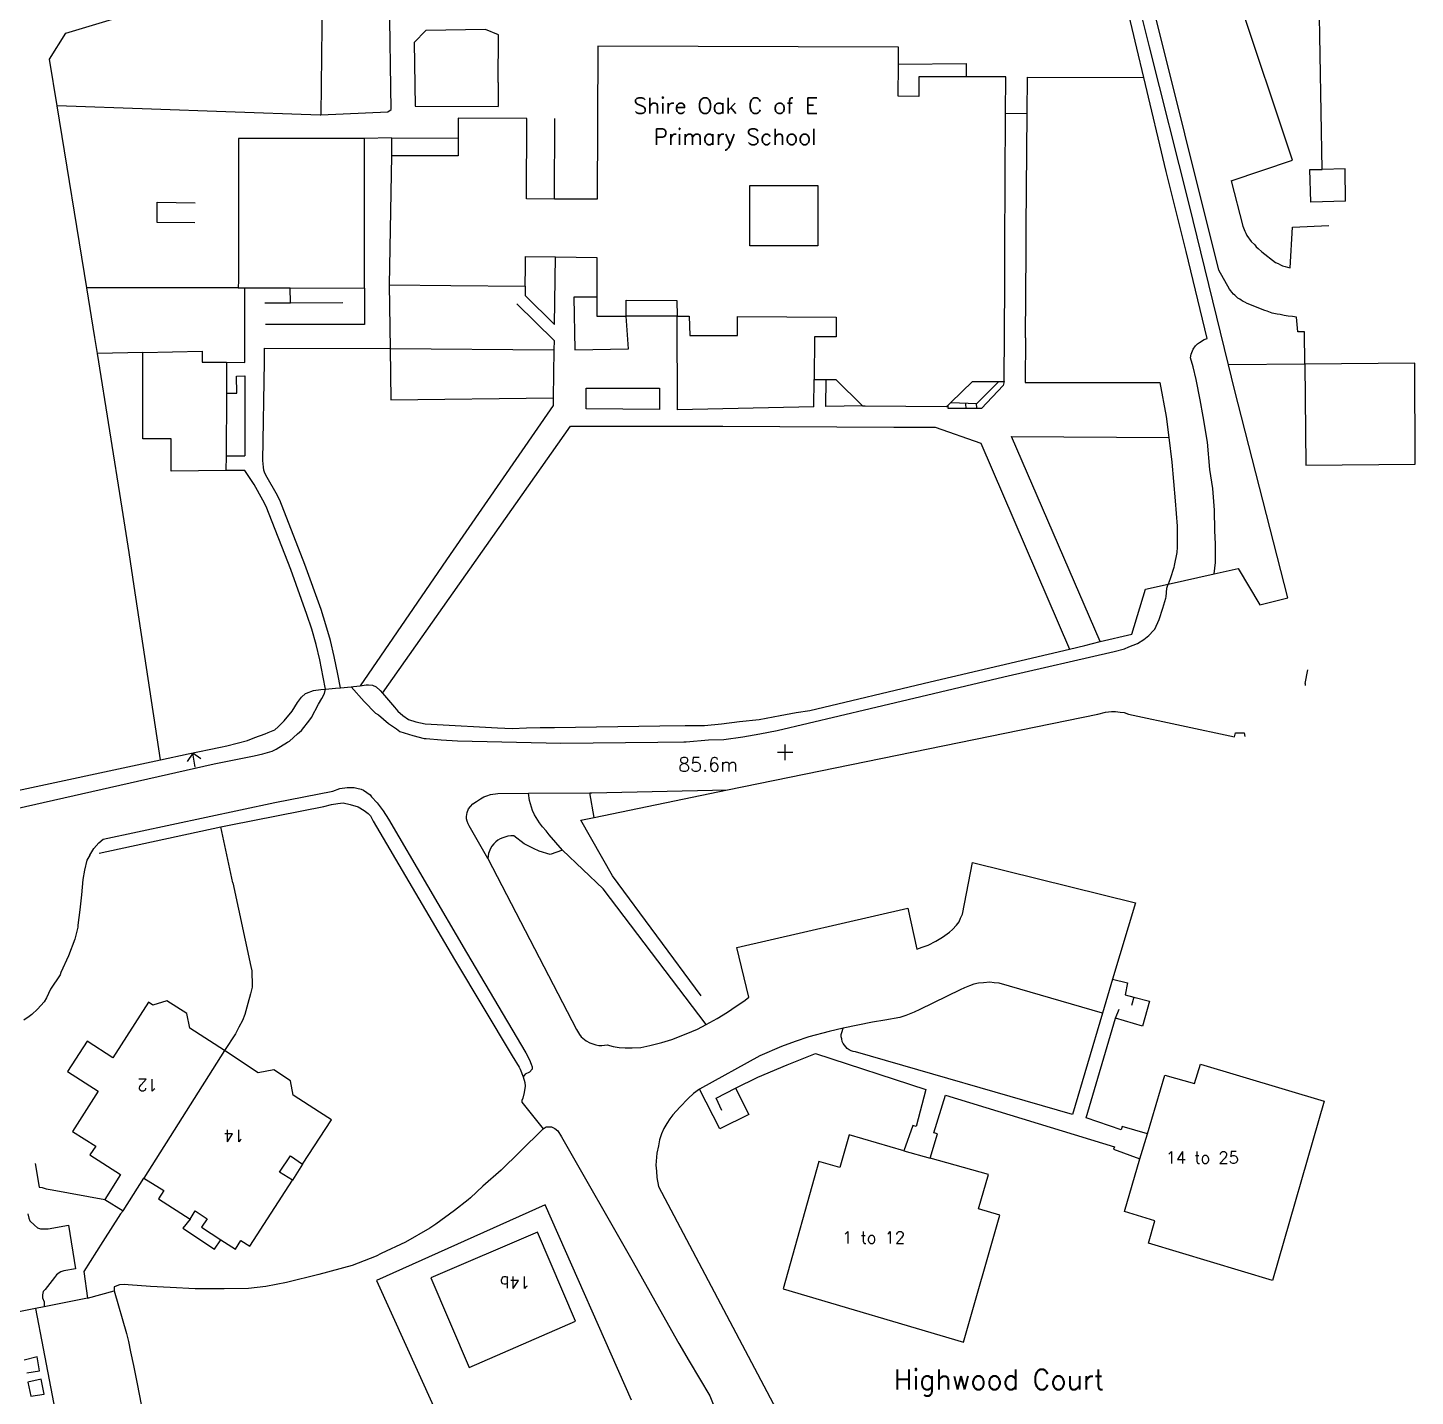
# Model space of a CAD drawing. Extents: x 427500 to 429848, y 434500 to 436505.
# Drawn here: x 428069.9 to 428209.5, y 436177.9 to 436315.7 of the extents above; entities that cross this region are included whole.
import ezdxf

# ---------------------------------------------------------------- set-up
doc = ezdxf.new("R2010")
doc.units = 0
doc.layers.add('LPTIP_Ex_Base', color=8, linetype='Continuous')
doc.styles.add('MtXpl_Romans', font='romans__.ttf')

msp = doc.modelspace()

# ---------------------------------------------------------------- linework, layer by layer
at = {"layer": 'LPTIP_Ex_Base', "color": 251, "true_color": 0x636466}
for p, q in [((428189.7, 436291.25), (428178.4, 436336.65)), ((428182.7, 436313.75), (428178.05, 436332.5)), ((428099.51, 436322.93), (428099.34, 436306.89)), ((428197.11, 436302.34), (428190.42, 436322.35)), ((428106.42, 436307.43), (428106.22, 436321.93)), ((428200.1, 436301.4), (428199.75, 436321.4)), ((428073.7, 436315.1), (428088.55, 436319.6)), ((428181.44, 436313.62), (428180.5, 436317.55)), ((428109.91, 436315.38), (428108.73, 436314.16)), ((428115.91, 436315.47), (428109.91, 436315.38)), ((428117.21, 436314.94), (428115.91, 436315.47)), ((428072.05, 436312.5), (428073.7, 436315.1)), ((428108.73, 436314.16), (428108.82, 436307.77)), ((428117.19, 436310.14), (428117.21, 436314.94)), ((428127.2, 436313.8), (428127.14, 436298.4)), ((428157.45, 436313.7), (428127.2, 436313.8)), ((428157.45, 436312.01), (428157.45, 436313.7)), ((428182.14, 436310.66), (428181.44, 436313.62)), ((428186.7, 436297.9), (428182.7, 436313.75)), ((428072.81, 436307.81), (428072.05, 436312.5)), ((428157.43, 436308.76), (428157.45, 436312.01)), ((428157.45, 436312.01), (428164.28, 436312.07)), ((428164.28, 436312.07), (428164.28, 436310.72)), ((428117.19, 436310.14), (428117.18, 436307.74)), ((428159.51, 436310.73), (428159.5, 436308.75)), ((428164.28, 436310.72), (428159.51, 436310.73)), ((428168.26, 436310.71), (428164.28, 436310.72)), ((428168.24, 436307.04), (428168.26, 436310.71)), ((428170.41, 436307.05), (428170.43, 436310.7)), ((428170.43, 436310.7), (428182.14, 436310.66)), ((428184.4, 436301.2), (428182.14, 436310.66)), ((428159.5, 436308.75), (428157.43, 436308.76)), ((428082.29, 436307.47), (428072.81, 436307.81)), ((428075.79, 436289.49), (428072.81, 436307.81)), ((428089.8, 436307.21), (428082.29, 436307.47)), ((428099.26, 436306.87), (428089.8, 436307.21)), ((428099.34, 436306.88), (428106.07, 436307.19)), ((428106.07, 436307.19), (428106.42, 436307.43)), ((428108.82, 436307.77), (428117.18, 436307.74)), ((428168.17, 436293.6), (428168.24, 436307.04)), ((428168.24, 436307.04), (428170.41, 436307.05)), ((428170.32, 436295.55), (428170.41, 436307.05)), ((428099.34, 436306.88), (428099.26, 436306.87)), ((428099.34, 436306.89), (428099.34, 436306.88)), ((428113.17, 436306.56), (428113.16, 436304.56)), ((428120.07, 436306.53), (428113.17, 436306.56)), ((428120.04, 436298.43), (428120.07, 436306.53)), ((428122.84, 436298.42), (428122.87, 436306.52)), ((428098.26, 436304.51), (428091.05, 436304.51)), ((428091.05, 436304.51), (428091.05, 436298.79)), ((428103.73, 436304.5), (428098.26, 436304.51)), ((428106.46, 436304.58), (428103.73, 436304.5)), ((428103.73, 436298.06), (428103.73, 436304.5)), ((428106.46, 436304.58), (428106.46, 436302.78)), ((428106.46, 436304.58), (428113.16, 436304.56)), ((428113.16, 436304.56), (428113.16, 436302.76)), ((428106.46, 436302.78), (428106.22, 436289.78)), ((428113.16, 436302.76), (428106.46, 436302.78)), ((428190.93, 436300.27), (428197.11, 436302.34)), ((428198.95, 436298.1), (428198.85, 436301.4)), ((428198.85, 436301.4), (428200.1, 436301.4)), ((428202.4, 436301.45), (428200.1, 436301.4)), ((428202.44, 436298.2), (428202.4, 436301.45)), ((428186.4, 436293.15), (428184.4, 436301.2)), ((428190.93, 436300.27), (428192.1, 436295.7)), ((428091.05, 436298.79), (428091.05, 436290.24)), ((428142.5, 436293.7), (428142.5, 436299.8)), ((428142.5, 436299.8), (428149.35, 436299.8)), ((428149.35, 436299.8), (428149.35, 436293.7)), ((428082.86, 436296.06), (428082.88, 436298.1)), ((428082.88, 436298.1), (428086.69, 436298.05)), ((428103.72, 436294.01), (428103.73, 436298.06)), ((428122.84, 436298.42), (428120.04, 436298.43)), ((428127.14, 436298.4), (428122.84, 436298.42)), ((428190.65, 436281.73), (428186.7, 436297.9)), ((428202.44, 436298.2), (428198.95, 436298.1)), ((428086.66, 436296.02), (428082.86, 436296.06)), ((428170.3, 436293.15), (428170.32, 436295.55)), ((428192.1, 436295.7), (428192.3, 436295.2)), ((428192.3, 436295.2), (428192.4, 436295)), ((428192.4, 436295), (428192.5, 436294.75)), ((428192.5, 436294.75), (428192.95, 436294.15)), ((428196.85, 436291.5), (428197.1, 436295.6)), ((428197.1, 436295.6), (428200.75, 436295.75)), ((428103.72, 436289.47), (428103.72, 436294.01)), ((428149.35, 436293.7), (428142.5, 436293.7)), ((428168.15, 436289.9), (428168.17, 436293.6)), ((428170.23, 436284.45), (428170.3, 436293.15)), ((428188.5, 436284.4), (428186.4, 436293.15)), ((428192.95, 436294.15), (428193.3, 436293.8)), ((428193.3, 436293.8), (428193.45, 436293.6)), ((428193.45, 436293.6), (428193.65, 436293.45)), ((428193.65, 436293.45), (428194, 436293.1)), ((428194, 436293.1), (428195.4, 436292.05)), ((428119.91, 436289.65), (428119.93, 436291.63)), ((428119.93, 436291.63), (428119.94, 436292.63)), ((428119.94, 436292.63), (428122.96, 436292.6)), ((428122.84, 436285.8), (428122.96, 436292.6)), ((428122.96, 436292.6), (428127.12, 436292.55)), ((428127.12, 436292.55), (428127.11, 436288.55)), ((428195.4, 436292.05), (428195.65, 436291.95)), ((428195.65, 436291.95), (428195.9, 436291.8)), ((428195.9, 436291.8), (428196.1, 436291.7)), ((428196.1, 436291.7), (428196.35, 436291.65)), ((428196.35, 436291.65), (428196.6, 436291.55)), ((428091.05, 436290.24), (428091.04, 436289.48)), ((428190.75, 436289.35), (428189.7, 436291.25)), ((428196.6, 436291.55), (428196.85, 436291.5)), ((428076.6, 436284.5), (428075.79, 436289.49)), ((428081.42, 436289.49), (428075.79, 436289.49)), ((428089.81, 436289.48), (428081.42, 436289.49)), ((428091.04, 436289.48), (428089.81, 436289.48)), ((428091.04, 436289.48), (428091.64, 436289.48)), ((428091.64, 436289.48), (428091.7, 436289.48)), ((428091.7, 436289.48), (428096.27, 436289.48)), ((428091.7, 436289.4), (428091.7, 436289.48)), ((428091.7, 436281.97), (428091.7, 436289.4)), ((428096.27, 436289.48), (428103.72, 436289.47)), ((428096.28, 436287.98), (428096.27, 436289.48)), ((428103.72, 436289.47), (428103.72, 436285.8)), ((428106.22, 436289.78), (428112.41, 436289.72)), ((428106.22, 436289.78), (428106.31, 436283.37)), ((428112.41, 436289.72), (428119.91, 436289.65)), ((428119.91, 436289.65), (428119.9, 436288.73)), ((428168.1, 436280.05), (428168.15, 436289.9)), ((428190.9, 436289.2), (428190.75, 436289.35)), ((428191, 436289.05), (428190.9, 436289.2)), ((428191.15, 436288.85), (428191, 436289.05)), ((428191.3, 436288.75), (428191.15, 436288.85)), ((428093.72, 436287.97), (428096.28, 436287.98)), ((428096.28, 436287.98), (428101.57, 436288.01)), ((428119.06, 436287.88), (428122.82, 436284.2)), ((428119.9, 436288.73), (428122.84, 436285.8)), ((428127.11, 436288.55), (428124.81, 436288.56)), ((428124.81, 436288.56), (428124.91, 436283.25)), ((428127.11, 436288.55), (428127.1, 436286.65)), ((428130.05, 436286.65), (428130.05, 436288.25)), ((428130.05, 436288.25), (428135.15, 436288.2)), ((428135.15, 436288.2), (428135.18, 436286.64)), ((428191.6, 436288.45), (428191.3, 436288.75)), ((428191.8, 436288.35), (428191.6, 436288.45)), ((428191.95, 436288.25), (428191.8, 436288.35)), ((428192.15, 436288.1), (428191.95, 436288.25)), ((428192.3, 436288.05), (428192.15, 436288.1)), ((428192.55, 436287.9), (428192.3, 436288.05)), ((428194.3, 436287.2), (428192.55, 436287.9)), ((428127.1, 436286.65), (428130.05, 436286.65)), ((428135.18, 436286.64), (428130.05, 436286.65)), ((428130.3, 436283.35), (428130.05, 436286.65)), ((428135.18, 436286.64), (428136.4, 436286.65)), ((428135.21, 436277.22), (428135.18, 436286.64)), ((428136.4, 436286.65), (428136.45, 436284.7)), ((428141.25, 436284.7), (428141.25, 436286.6)), ((428141.25, 436286.6), (428151.2, 436286.55)), ((428151.2, 436286.55), (428151.18, 436284.54)), ((428194.55, 436287.15), (428194.3, 436287.2)), ((428195.05, 436286.95), (428194.55, 436287.15)), ((428195.55, 436286.85), (428195.05, 436286.95)), ((428195.85, 436286.8), (428195.55, 436286.85)), ((428196.25, 436286.7), (428195.85, 436286.8)), ((428196.65, 436286.65), (428196.25, 436286.7)), ((428197.1, 436286.6), (428196.65, 436286.65)), ((428197.5, 436286.55), (428197.1, 436286.6)), ((428197.65, 436285.05), (428197.5, 436286.55)), ((428103.72, 436285.8), (428093.76, 436285.8)), ((428136.45, 436284.7), (428141.25, 436284.7)), ((428198.3, 436285.05), (428197.65, 436285.05)), ((428198.35, 436281.8), (428198.3, 436285.05)), ((428076.86, 436282.88), (428076.6, 436284.5)), ((428093.68, 436283.1), (428093.68, 436283.4)), ((428093.68, 436283.4), (428106.31, 436283.37)), ((428106.31, 436283.37), (428122.8, 436283.26)), ((428106.31, 436283.37), (428106.39, 436278.22)), ((428122.8, 436283.26), (428122.71, 436278.42)), ((428122.82, 436284.2), (428122.8, 436283.26)), ((428124.91, 436283.25), (428130.3, 436283.35)), ((428149.01, 436284.56), (428148.97, 436280.27)), ((428151.18, 436284.54), (428149.01, 436284.56)), ((428170.23, 436284.45), (428170.2, 436279.95)), ((428186.9, 436282.8), (428187.1, 436283.3)), ((428187.1, 436283.3), (428187.35, 436283.65)), ((428187.35, 436283.65), (428187.55, 436283.85)), ((428187.55, 436283.85), (428187.75, 436284)), ((428187.75, 436284), (428188.2, 436284.3)), ((428188.2, 436284.3), (428188.5, 436284.4)), ((428081.45, 436282.98), (428076.86, 436282.88)), ((428079.35, 436267.3), (428076.86, 436282.88)), ((428081.45, 436282.98), (428087.4, 436283.1)), ((428081.45, 436274.28), (428081.45, 436282.98)), ((428087.4, 436283.1), (428087.4, 436282)), ((428087.4, 436282), (428089.85, 436282)), ((428089.85, 436282), (428089.84, 436278.9)), ((428089.85, 436282), (428091.7, 436281.97)), ((428093.52, 436272.12), (428093.68, 436282.03)), ((428093.68, 436282.03), (428093.68, 436283.1)), ((428186.85, 436282.45), (428186.9, 436282.8)), ((428187.1, 436281.55), (428186.85, 436282.45)), ((428209.4, 436281.9), (428198.35, 436281.8)), ((428209.45, 436271.75), (428209.4, 436281.9)), ((428090.87, 436280.59), (428091.7, 436280.63)), ((428090.88, 436278.9), (428090.87, 436280.59)), ((428091.7, 436280.63), (428091.7, 436272.59)), ((428187.4, 436280.25), (428187.1, 436281.55)), ((428198.35, 436281.8), (428190.65, 436281.73)), ((428191.25, 436279.25), (428190.65, 436281.73)), ((428198.35, 436281.8), (428198.45, 436271.65)), ((428126.05, 436279.4), (428133.4, 436279.4)), ((428126.05, 436277.3), (428126.05, 436279.4)), ((428133.4, 436279.4), (428133.41, 436277.24)), ((428148.95, 436277.5), (428148.97, 436280.27)), ((428148.97, 436280.27), (428150.18, 436280.26)), ((428150.16, 436277.54), (428150.18, 436280.26)), ((428150.18, 436280.26), (428151.15, 436280.25)), ((428151.15, 436280.25), (428153.85, 436277.6)), ((428162.71, 436277.94), (428164.9, 436280.05)), ((428164.9, 436280.05), (428167.55, 436280.05)), ((428165.35, 436277.85), (428167.55, 436280.05)), ((428168, 436279.65), (428165.8, 436277.35)), ((428167.55, 436280.05), (428168.1, 436280.05)), ((428168.1, 436280.05), (428168, 436279.65)), ((428170.2, 436279.95), (428170.65, 436279.95)), ((428170.65, 436279.95), (428183.75, 436279.95)), ((428183.75, 436279.95), (428184.4, 436276.55)), ((428187.8, 436278.2), (428187.4, 436280.25)), ((428196.62, 436258.28), (428191.25, 436279.25)), ((428089.84, 436278.9), (428089.81, 436272.59)), ((428089.84, 436278.9), (428090.88, 436278.9)), ((428106.39, 436278.22), (428122.71, 436278.42)), ((428122.7, 436277.65), (428112.35, 436262.65)), ((428122.71, 436278.42), (428122.7, 436277.65)), ((428162.3, 436277.55), (428162.45, 436277.69)), ((428162.45, 436277.69), (428162.71, 436277.94)), ((428162.45, 436277.35), (428162.45, 436277.69)), ((428162.71, 436277.94), (428165.35, 436277.85)), ((428164.2, 436277.8), (428164.25, 436277.35)), ((428165.35, 436277.4), (428165.3, 436277.85)), ((428188.1, 436276.55), (428187.8, 436278.2)), ((428133.41, 436277.24), (428126.05, 436277.3)), ((428148.95, 436277.5), (428135.21, 436277.22)), ((428153.85, 436277.6), (428150.16, 436277.54)), ((428153.85, 436277.6), (428154.1, 436277.6)), ((428154.1, 436277.6), (428162.3, 436277.55)), ((428165.8, 436277.35), (428162.45, 436277.35)), ((428184.4, 436276.55), (428184.65, 436274.43)), ((428188.55, 436273.95), (428188.1, 436276.55)), ((428116.65, 436264.45), (428124.45, 436275.55)), ((428124.45, 436275.55), (428139.8, 436275.55)), ((428139.8, 436275.55), (428157, 436275.45)), ((428157, 436275.45), (428161.15, 436275.45)), ((428161.15, 436275.45), (428165.73, 436273.86)), ((428084.3, 436274.28), (428081.45, 436274.28)), ((428084.3, 436271.05), (428084.3, 436274.28)), ((428165.73, 436273.86), (428174.68, 436253.14)), ((428177.75, 436253.88), (428168.83, 436274.51)), ((428168.83, 436274.51), (428184.65, 436274.43)), ((428184.65, 436274.43), (428184.95, 436271.95)), ((428188.8, 436271.2), (428188.55, 436273.95)), ((428089.81, 436272.59), (428089.8, 436271.1)), ((428089.81, 436272.59), (428091.7, 436272.59)), ((428093.56, 436271.44), (428093.52, 436272.12)), ((428089.8, 436271.1), (428084.3, 436271.05)), ((428091.7, 436271.1), (428089.8, 436271.1)), ((428092.62, 436269.71), (428091.7, 436271.1)), ((428093.61, 436271.14), (428093.56, 436271.44)), ((428093.72, 436270.84), (428093.61, 436271.14)), ((428093.95, 436270.4), (428093.72, 436270.84)), ((428184.95, 436271.95), (428185.3, 436268.05)), ((428189.1, 436269.3), (428188.8, 436271.2)), ((428198.45, 436271.65), (428209.45, 436271.75)), ((428093.52, 436268.13), (428092.62, 436269.71)), ((428094.84, 436268.84), (428093.95, 436270.4)), ((428189.25, 436267.1), (428189.1, 436269.3)), ((428093.84, 436267.49), (428093.52, 436268.13)), ((428095.22, 436268.11), (428094.84, 436268.84)), ((428097.74, 436261.65), (428095.22, 436268.11)), ((428185.3, 436268.05), (428185.5, 436265.5)), ((428080.05, 436262.85), (428079.35, 436267.3)), ((428096.33, 436261.13), (428093.84, 436267.49)), ((428189.3, 436265.05), (428189.25, 436267.1)), ((428185.5, 436265.5), (428185.5, 436263.4)), ((428105.54, 436248.68), (428116.65, 436264.45)), ((428189.35, 436263.7), (428189.3, 436265.05)), ((428189.35, 436261.85), (428189.35, 436263.7)), ((428080.55, 436259.45), (428080.05, 436262.85)), ((428112.35, 436262.65), (428103.3, 436249.45)), ((428185.45, 436262.85), (428185.2, 436261.55)), ((428185.5, 436263.4), (428185.45, 436262.85)), ((428097.94, 436256.61), (428096.33, 436261.13)), ((428099.36, 436257.1), (428097.74, 436261.65)), ((428185.15, 436261.35), (428184.8, 436260.2)), ((428185.2, 436261.55), (428185.15, 436261.35)), ((428189.21, 436260.7), (428189.35, 436261.85)), ((428189.21, 436260.7), (428191.65, 436261.25)), ((428191.65, 436261.25), (428193.8, 436257.6)), ((428182.3, 436259.15), (428184.58, 436259.66)), ((428184.45, 436259.25), (428184.58, 436259.66)), ((428184.58, 436259.66), (428189.21, 436260.7)), ((428184.8, 436260.2), (428184.58, 436259.66)), ((428083.22, 436242), (428080.55, 436259.45)), ((428180.95, 436254.65), (428182.3, 436259.15)), ((428184.05, 436257.25), (428184.35, 436258.25)), ((428184.35, 436258.25), (428184.4, 436258.4)), ((428184.4, 436258.4), (428184.45, 436259.25)), ((428193.8, 436257.6), (428196.62, 436258.28)), ((428099.86, 436255.57), (428099.36, 436257.1)), ((428183.7, 436256.1), (428184.05, 436257.25)), ((428098.43, 436255.13), (428097.94, 436256.61)), ((428100.31, 436253.98), (428099.86, 436255.57)), ((428183.25, 436255.15), (428183.7, 436256.1)), ((428098.86, 436253.6), (428098.43, 436255.13)), ((428100.7, 436252.37), (428100.31, 436253.98)), ((428177.75, 436253.88), (428180.95, 436254.65)), ((428181.5, 436253.7), (428182.15, 436254.1)), ((428182.15, 436254.1), (428182.65, 436254.5)), ((428182.65, 436254.5), (428183.1, 436255)), ((428183.1, 436255), (428183.25, 436255.15)), ((428099.24, 436252.04), (428098.86, 436253.6)), ((428160.65, 436249.85), (428174.68, 436253.14)), ((428168.05, 436250.35), (428179.15, 436252.9)), ((428174.68, 436253.14), (428176.2, 436253.5)), ((428176.2, 436253.5), (428177.75, 436253.88)), ((428179.15, 436252.9), (428180.2, 436253.15)), ((428180.2, 436253.15), (428180.65, 436253.35)), ((428180.65, 436253.35), (428181.5, 436253.7)), ((428099.59, 436250.32), (428099.24, 436252.04)), ((428101.06, 436250.61), (428100.7, 436252.37)), ((428099.81, 436249.1), (428099.59, 436250.32)), ((428101.31, 436249.24), (428101.06, 436250.61)), ((428148.55, 436246.95), (428160.65, 436249.85)), ((428154.6, 436247.15), (428168.05, 436250.35)), ((428198.38, 436249.68), (428198.65, 436251.05)), ((428097.4, 436248.3), (428097.8, 436248.65)), ((428097.8, 436248.65), (428097.9, 436248.7)), ((428097.9, 436248.7), (428098.6, 436248.95)), ((428098.6, 436248.95), (428099.35, 436249.05)), ((428099.35, 436249.05), (428099.81, 436249.1)), ((428099.45, 436248.15), (428099.7, 436248.65)), ((428099.7, 436248.65), (428099.81, 436249.1)), ((428099.81, 436249.1), (428100.81, 436249.2)), ((428100.81, 436249.2), (428101.31, 436249.24)), ((428101.31, 436249.24), (428102.4, 436249.35)), ((428102.4, 436249.35), (428102.64, 436249.38)), ((428102.4, 436249.35), (428103.7, 436247.85)), ((428102.64, 436249.38), (428103.3, 436249.45)), ((428103.3, 436249.45), (428103.9, 436249.55)), ((428103.9, 436249.55), (428104.15, 436249.55)), ((428104.15, 436249.55), (428104.55, 436249.5)), ((428104.55, 436249.5), (428104.9, 436249.35)), ((428104.9, 436249.35), (428105.3, 436248.95)), ((428105.3, 436248.95), (428105.54, 436248.68)), ((428105.54, 436248.68), (428106.75, 436247.3)), ((428198.38, 436249.68), (428198.39, 436249.48)), ((428096.45, 436246.9), (428097, 436247.75)), ((428097, 436247.75), (428097.4, 436248.3)), ((428098.4, 436246.25), (428099.1, 436247.6)), ((428099.1, 436247.6), (428099.45, 436248.15)), ((428103.7, 436247.85), (428104.85, 436246.7)), ((428106.75, 436247.3), (428107.1, 436246.9)), ((428145.25, 436244.95), (428154.6, 436247.15)), ((428147.15, 436246.75), (428148.55, 436246.95)), ((428095.05, 436245.3), (428095.65, 436245.9)), ((428095.65, 436245.9), (428096.45, 436246.9)), ((428097.4, 436244.95), (428098.25, 436246)), ((428098.25, 436246), (428098.4, 436246.25)), ((428104.85, 436246.7), (428105.15, 436246.5)), ((428105.15, 436246.5), (428106.15, 436245.65)), ((428106.15, 436245.65), (428106.95, 436245.1)), ((428107.1, 436246.9), (428107.6, 436246.45)), ((428107.6, 436246.45), (428108.15, 436246.05)), ((428108.15, 436246.05), (428108.9, 436245.8)), ((428108.9, 436245.8), (428109.85, 436245.6)), ((428109.85, 436245.6), (428111.05, 436245.55)), ((428111.05, 436245.55), (428117.1, 436245.2)), ((428137.95, 436245.45), (428139.65, 436245.6)), ((428139.65, 436245.6), (428141.45, 436245.85)), ((428140.27, 436238.96), (428177.5, 436246.6)), ((428141.45, 436245.85), (428143.45, 436246.05)), ((428143.45, 436246.05), (428145.55, 436246.45)), ((428145.55, 436246.45), (428147.15, 436246.75)), ((428177.5, 436246.6), (428178.3, 436246.8)), ((428178.3, 436246.8), (428178.9, 436246.85)), ((428178.9, 436246.85), (428179.3, 436246.85)), ((428179.3, 436246.85), (428179.75, 436246.8)), ((428179.75, 436246.8), (428180.15, 436246.75)), ((428180.15, 436246.75), (428180.6, 436246.6)), ((428180.6, 436246.6), (428191.25, 436244.3)), ((428091.95, 436243.95), (428092.7, 436244.25)), ((428092.7, 436244.25), (428093.75, 436244.6)), ((428093.75, 436244.6), (428094.05, 436244.75)), ((428094.05, 436244.75), (428094.7, 436245)), ((428094.7, 436245), (428095.05, 436245.3)), ((428096.2, 436243.85), (428097, 436244.6)), ((428097, 436244.6), (428097.4, 436244.95)), ((428106.95, 436245.1), (428107.3, 436244.85)), ((428107.3, 436244.85), (428108.6, 436244.45)), ((428108.6, 436244.45), (428109.75, 436244.15)), ((428109.75, 436244.15), (428109.95, 436244.15)), ((428109.95, 436244.15), (428111.45, 436244)), ((428117.1, 436245.2), (428118.6, 436245.15)), ((428118.6, 436245.15), (428120.05, 436245.2)), ((428120.05, 436245.2), (428121.4, 436245.25)), ((428121.4, 436245.25), (428122.85, 436245.25)), ((428122.85, 436245.25), (428133.45, 436245.4)), ((428133.45, 436245.4), (428136, 436245.45)), ((428136, 436245.45), (428137.95, 436245.45)), ((428139.9, 436244.05), (428141.8, 436244.3)), ((428141.8, 436244.3), (428143.5, 436244.6)), ((428143.5, 436244.6), (428145.25, 436244.95)), ((428191.25, 436244.3), (428191.35, 436244.7)), ((428191.35, 436244.7), (428192.25, 436244.7)), ((428192.25, 436244.7), (428192.3, 436244.35)), ((428086, 436242.6), (428089.25, 436243.25)), ((428089.25, 436243.25), (428089.9, 436243.4)), ((428089.9, 436243.4), (428091.95, 436243.95)), ((428093.5, 436242.6), (428094.45, 436242.85)), ((428094.45, 436242.85), (428094.85, 436243.05)), ((428094.85, 436243.05), (428096, 436243.75)), ((428096, 436243.75), (428096.2, 436243.85)), ((428111.45, 436244), (428113.1, 436243.9)), ((428113.1, 436243.9), (428123.5, 436243.65)), ((428123.5, 436243.65), (428133.25, 436243.75)), ((428133.25, 436243.75), (428135.85, 436243.8)), ((428135.85, 436243.8), (428136.1, 436243.8)), ((428136.1, 436243.8), (428138.35, 436244)), ((428138.35, 436244), (428139.9, 436244.05)), ((428024.7, 436227.11), (428088.6, 436241.6)), ((428067.4, 436238.6), (428083.22, 436242)), ((428083.22, 436242), (428086, 436242.6)), ((428088.6, 436241.6), (428092.65, 436242.4)), ((428088.6, 436241.6), (428088.6, 436241.6)), ((428088.6, 436241.6), (428088.6, 436241.6)), ((428088.6, 436241.6), (428088.6, 436241.6)), ((428092.65, 436242.4), (428093.5, 436242.6)), ((428094.7, 436237.7), (428100.55, 436238.85)), ((428100.55, 436238.85), (428101.25, 436239.1)), ((428101.25, 436239.1), (428102, 436239.2)), ((428102, 436239.2), (428102.7, 436239.2)), ((428102.7, 436239.2), (428102.95, 436239.15)), ((428102.95, 436239.15), (428103.4, 436239.05)), ((428103.4, 436239.05), (428103.65, 436238.95)), ((428103.65, 436238.95), (428104.3, 436238.45)), ((428116.4, 436238.5), (428117.15, 436238.6)), ((428117.15, 436238.6), (428120.25, 436238.62)), ((428120.25, 436238.62), (428126.41, 436238.65)), ((428120.35, 436237.9), (428120.25, 436238.62)), ((428126.85, 436236.2), (428126.41, 436238.65)), ((428126.41, 436238.65), (428126.6, 436238.65)), ((428126.6, 436238.65), (428140.27, 436238.96)), ((428126.85, 436236.2), (428140.27, 436238.96)), ((428077.45, 436234), (428094.7, 436237.7)), ((428090.3, 436235.45), (428099.65, 436237.3)), ((428099.65, 436237.3), (428100.4, 436237.5)), ((428100.4, 436237.5), (428101.05, 436237.6)), ((428101.05, 436237.6), (428101.6, 436237.65)), ((428101.6, 436237.65), (428102.3, 436237.5)), ((428102.3, 436237.5), (428103.1, 436237.25)), ((428103.1, 436237.25), (428103.7, 436236.9)), ((428104.3, 436238.45), (428104.45, 436238.28)), ((428104.45, 436238.28), (428105, 436237.65)), ((428105, 436237.65), (428105.6, 436236.85)), ((428114.2, 436237.05), (428114.4, 436237.3)), ((428114.4, 436237.3), (428114.65, 436237.55)), ((428114.65, 436237.55), (428115, 436237.8)), ((428115, 436237.8), (428115.4, 436238.05)), ((428115.4, 436238.05), (428115.75, 436238.25)), ((428115.75, 436238.25), (428116.05, 436238.35)), ((428116.05, 436238.35), (428116.4, 436238.5)), ((428120.65, 436236.9), (428120.35, 436237.9)), ((428103.7, 436236.9), (428104.1, 436236.6)), ((428104.1, 436236.6), (428104.35, 436236.35)), ((428104.35, 436236.35), (428104.6, 436235.8)), ((428104.6, 436235.8), (428112.8, 436221.9)), ((428105.6, 436236.85), (428106.15, 436236)), ((428106.15, 436236), (428114, 436222.6)), ((428114, 436236.3), (428114.05, 436236.7)), ((428114, 436236.05), (428114, 436236.3)), ((428114.05, 436235.8), (428114, 436236.05)), ((428114.05, 436236.7), (428114.2, 436237.05)), ((428114.15, 436235.55), (428114.05, 436235.8)), ((428120.85, 436236.45), (428120.65, 436236.9)), ((428121.35, 436235.65), (428120.85, 436236.45)), ((428125.5, 436235.9), (428126.85, 436236.2)), ((428128.7, 436230.3), (428125.5, 436235.9)), ((428077.05, 436232.6), (428089.29, 436235.23)), ((428089.29, 436235.23), (428090.3, 436235.45)), ((428090.5, 436229.6), (428089.29, 436235.23)), ((428114.25, 436235.35), (428114.15, 436235.55)), ((428116.15, 436232.05), (428114.25, 436235.35)), ((428121.65, 436235.25), (428121.35, 436235.65)), ((428122, 436234.85), (428121.65, 436235.25)), ((428122.3, 436234.45), (428122, 436234.85)), ((428123.65, 436232.9), (428122.3, 436234.45)), ((428076.1, 436232.4), (428076.5, 436233.05)), ((428076.5, 436233.05), (428077, 436233.65)), ((428077, 436233.65), (428077.45, 436234)), ((428116.4, 436233.05), (428116.2, 436232.55)), ((428116.55, 436233.3), (428116.4, 436233.05)), ((428116.75, 436233.55), (428116.55, 436233.3)), ((428116.95, 436233.75), (428116.75, 436233.55)), ((428117.15, 436233.9), (428116.95, 436233.75)), ((428117.4, 436234.05), (428117.15, 436233.9)), ((428117.65, 436234.15), (428117.4, 436234.05)), ((428118.15, 436234.3), (428117.65, 436234.15)), ((428118.45, 436234.35), (428118.15, 436234.3)), ((428118.75, 436234.35), (428118.45, 436234.35)), ((428119.8, 436233.55), (428118.75, 436234.35)), ((428120.75, 436233.05), (428119.8, 436233.55)), ((428121.3, 436232.8), (428120.75, 436233.05)), ((428075.8, 436231.9), (428075.55, 436230.9)), ((428076.1, 436232.4), (428075.8, 436231.9)), ((428116.2, 436232.55), (428116.15, 436232.05)), ((428116.15, 436232.05), (428125.05, 436214.85)), ((428122.4, 436232.45), (428121.3, 436232.8)), ((428123.65, 436232.9), (428122.4, 436232.45)), ((428127.75, 436229), (428123.65, 436232.9)), ((428163.9, 436226.45), (428164.9, 436231.65)), ((428164.9, 436231.65), (428181.3, 436227.6)), ((428075.55, 436230.9), (428075.4, 436229.95)), ((428137.6, 436218.25), (428128.7, 436230.3)), ((428075.4, 436229.95), (428075.25, 436228.4)), ((428090.5, 436229.6), (428092.3, 436221.2)), ((428138.1, 436215.36), (428127.75, 436229)), ((428075.25, 436228.4), (428075.1, 436226.9)), ((428181.3, 436227.6), (428179, 436219.9)), ((428075.1, 436226.9), (428074.9, 436225.35)), ((428141.2, 436223.1), (428158.4, 436227.05)), ((428158.4, 436227.05), (428159.3, 436222.95)), ((428163.55, 436225.7), (428163.7, 436226.05)), ((428163.7, 436226.05), (428163.9, 436226.45)), ((428074.9, 436225.15), (428074.6, 436223.95)), ((428074.9, 436225.35), (428074.9, 436225.15)), ((428161.9, 436224.15), (428162.6, 436224.65)), ((428162.6, 436224.65), (428162.9, 436224.9)), ((428162.9, 436224.9), (428163.3, 436225.35)), ((428163.3, 436225.35), (428163.55, 436225.7)), ((428074.6, 436223.95), (428073.95, 436222.25)), ((428159.85, 436223.15), (428160.45, 436223.35)), ((428160.45, 436223.35), (428161.2, 436223.75)), ((428161.2, 436223.75), (428161.9, 436224.15)), ((428073.95, 436222.25), (428073.2, 436220.6)), ((428112.8, 436221.9), (428118.6, 436212.2)), ((428114, 436222.6), (428119.95, 436212.5)), ((428142.4, 436218.1), (428141.2, 436223.1)), ((428159.3, 436222.95), (428159.85, 436223.15)), ((428073.2, 436220.6), (428073.1, 436220.35)), ((428092.3, 436221.2), (428092.4, 436220.75)), ((428092.4, 436220.75), (428092.4, 436220.2)), ((428073.1, 436220.35), (428072.15, 436218.9)), ((428092.45, 436219.1), (428092.25, 436218.45)), ((428092.4, 436220.2), (428092.45, 436219.8)), ((428092.45, 436219.8), (428092.45, 436219.1)), ((428164.1, 436219.05), (428163.65, 436218.85)), ((428164.6, 436219.25), (428164.1, 436219.05)), ((428165.05, 436219.4), (428164.6, 436219.25)), ((428165.5, 436219.5), (428165.05, 436219.4)), ((428166, 436219.55), (428165.5, 436219.5)), ((428166.65, 436219.6), (428166, 436219.55)), ((428167.1, 436219.55), (428166.65, 436219.6)), ((428167.6, 436219.5), (428167.1, 436219.55)), ((428178, 436216.5), (428167.6, 436219.5)), ((428179, 436219.9), (428178, 436216.5)), ((428179, 436219.9), (428180.5, 436219.55)), ((428180.5, 436219.55), (428180.25, 436218.35)), ((428071.5, 436217.65), (428070.85, 436216.9)), ((428071.75, 436218.05), (428071.5, 436217.65)), ((428072.15, 436218.9), (428071.75, 436218.05)), ((428083.85, 436217.75), (428082.45, 436217.3)), ((428085.85, 436216.45), (428083.85, 436217.75)), ((428092.25, 436218.45), (428092, 436217.45)), ((428140.7, 436216.9), (428142.05, 436217.8)), ((428142.05, 436217.8), (428142.4, 436218.1)), ((428163.65, 436218.85), (428159.6, 436216.85)), ((428180.25, 436218.35), (428181.15, 436218.1)), ((428181.15, 436218.1), (428180.9, 436217.25)), ((428181.15, 436218.1), (428182.7, 436217.7)), ((428182.7, 436217.7), (428182, 436215.2)), ((428070.25, 436216.35), (428070, 436216.15)), ((428070.85, 436216.9), (428070.25, 436216.35)), ((428082, 436217.6), (428078.4, 436212)), ((428082.45, 436217.3), (428082, 436217.6)), ((428086.15, 436215), (428085.85, 436216.45)), ((428091.7, 436216.35), (428091.45, 436215.75)), ((428092, 436217.45), (428091.7, 436216.35)), ((428139.2, 436215.95), (428140.25, 436216.6)), ((428140.25, 436216.6), (428140.7, 436216.9)), ((428158.2, 436216.25), (428157.6, 436216.05)), ((428159.05, 436216.6), (428158.2, 436216.25)), ((428159.6, 436216.85), (428159.05, 436216.6)), ((428178, 436216.5), (428174.95, 436206.3)), ((428179.3, 436216), (428179.65, 436216.9)), ((428070, 436216.15), (428069.45, 436215.8)), ((428089.64, 436212.73), (428086.15, 436215)), ((428091.1, 436215.1), (428090.75, 436214.4)), ((428091.45, 436215.75), (428091.1, 436215.1)), ((428125.05, 436214.85), (428125.35, 436214.35)), ((428136.1, 436214.4), (428137.25, 436214.9)), ((428137.25, 436214.9), (428138.1, 436215.36)), ((428138.1, 436215.36), (428139.2, 436215.95)), ((428151.9, 436215), (428150.5, 436214.65)), ((428151.75, 436214.55), (428151.9, 436215)), ((428154.85, 436215.6), (428151.9, 436215)), ((428156.1, 436215.8), (428154.85, 436215.6)), ((428157.6, 436216.05), (428156.1, 436215.8)), ((428176.35, 436205.95), (428179.3, 436216)), ((428182, 436215.2), (428179.3, 436216)), ((428075.83, 436213.66), (428073.86, 436210.62)), ((428078.4, 436212), (428075.83, 436213.66)), ((428090.75, 436214.4), (428089.64, 436212.73)), ((428125.35, 436214.35), (428125.55, 436214.1)), ((428125.55, 436214.1), (428126.05, 436213.7)), ((428126.05, 436213.7), (428126.4, 436213.5)), ((428126.4, 436213.5), (428127, 436213.3)), ((428132.45, 436213.25), (428133.65, 436213.55)), ((428133.65, 436213.55), (428134.65, 436213.85)), ((428134.65, 436213.85), (428136.1, 436214.4)), ((428147.05, 436213.65), (428145.7, 436213.15)), ((428148.45, 436214.1), (428147.05, 436213.65)), ((428150.5, 436214.65), (428148.45, 436214.1)), ((428151.7, 436214.35), (428151.75, 436214.55)), ((428151.7, 436214.1), (428151.7, 436214.35)), ((428151.75, 436213.9), (428151.7, 436214.1)), ((428151.8, 436213.65), (428151.75, 436213.9)), ((428151.9, 436213.45), (428151.8, 436213.65)), ((428152.15, 436213.1), (428151.9, 436213.45)), ((428089.64, 436212.73), (428081.55, 436199.9)), ((428093.05, 436210.5), (428089.64, 436212.73)), ((428118.6, 436212.2), (428119.3, 436211.05)), ((428119.95, 436212.5), (428120.35, 436211.8)), ((428127, 436213.3), (428127.3, 436213.25)), ((428127.3, 436213.25), (428127.6, 436213.25)), ((428127.6, 436213.25), (428128.15, 436213.3)), ((428128.15, 436213.3), (428128.75, 436213.15)), ((428128.75, 436213.15), (428129.35, 436213.05)), ((428129.35, 436213.05), (428129.95, 436213)), ((428129.95, 436213), (428130.65, 436213)), ((428130.65, 436213), (428131.55, 436213.05)), ((428131.55, 436213.05), (428132.45, 436213.25)), ((428143.5, 436212.2), (428137.45, 436208.85)), ((428145.7, 436213.15), (428143.5, 436212.2)), ((428146.25, 436211.3), (428149.1, 436212.45)), ((428149.1, 436212.45), (428160.2, 436208.8)), ((428152.3, 436212.95), (428152.15, 436213.1)), ((428152.5, 436212.8), (428152.3, 436212.95)), ((428152.7, 436212.7), (428152.5, 436212.8)), ((428152.9, 436212.65), (428152.7, 436212.7)), ((428153.15, 436212.6), (428152.9, 436212.65)), ((428174.95, 436206.3), (428153.15, 436212.6)), ((428094.6, 436210.8), (428093.05, 436210.5)), ((428096.3, 436209.7), (428094.6, 436210.8)), ((428119.3, 436211.05), (428119.4, 436210.85)), ((428119.4, 436210.85), (428119.7, 436210.1)), ((428120.35, 436211.8), (428120.5, 436211.35)), ((428120.6, 436210.85), (428120.35, 436210.55)), ((428120.5, 436211.35), (428120.6, 436211.1)), ((428120.6, 436211.1), (428120.6, 436210.85)), ((428143.3, 436210.05), (428146.25, 436211.3)), ((428187.25, 436209.4), (428187.85, 436211.35)), ((428187.85, 436211.35), (428200.3, 436207.65)), ((428073.86, 436210.62), (428076.95, 436208.65)), ((428096.55, 436208.25), (428096.3, 436209.7)), ((428119.9, 436210.35), (428119.7, 436210.1)), ((428119.7, 436210.1), (428119.85, 436209.5)), ((428119.85, 436209.5), (428119.9, 436209.15)), ((428120.35, 436210.55), (428119.9, 436210.35)), ((428141.05, 436208.95), (428143.3, 436210.05)), ((428182.5, 436204.35), (428184.25, 436210.25)), ((428184.25, 436210.25), (428187.25, 436209.4)), ((428076.95, 436208.65), (428074.35, 436204.6)), ((428099.2, 436206.53), (428096.55, 436208.25)), ((428119.65, 436207.95), (428119.55, 436207.7)), ((428119.8, 436208.5), (428119.65, 436207.95)), ((428119.9, 436209.15), (428119.8, 436208.5)), ((428136.3, 436207.9), (428135.45, 436207.05)), ((428136.85, 436208.4), (428136.3, 436207.9)), ((428137.45, 436208.85), (428136.85, 436208.4)), ((428139.5, 436204.85), (428137.45, 436208.85)), ((428139.1, 436207.95), (428141.05, 436208.95)), ((428139.7, 436206.7), (428139.1, 436207.95)), ((428141.05, 436208.95), (428142.4, 436206.3)), ((428160.2, 436208.8), (428159.25, 436205.1)), ((428161, 436204.45), (428162.2, 436208.25)), ((428162.2, 436208.25), (428179.2, 436203.05)), ((428100.4, 436205.75), (428099.2, 436206.53)), ((428119.55, 436207.7), (428119.55, 436207.55)), ((428119.55, 436207.55), (428121.7, 436204.85)), ((428135.45, 436207.05), (428134.75, 436206.25)), ((428200.3, 436207.65), (428195.1, 436189.6)), ((428097.5, 436201.3), (428100.4, 436205.75)), ((428134.15, 436205.4), (428133.85, 436204.9)), ((428134.45, 436205.85), (428134.15, 436205.4)), ((428134.75, 436206.25), (428134.45, 436205.85)), ((428142.4, 436206.3), (428139.5, 436204.85)), ((428158.9, 436205.2), (428158, 436202.65)), ((428159.25, 436205.1), (428158.9, 436205.2)), ((428179.85, 436204.75), (428176.35, 436205.95)), ((428179.95, 436205.1), (428179.85, 436204.75)), ((428182.5, 436204.35), (428179.95, 436205.1)), ((428074.35, 436204.6), (428076.7, 436203.1)), ((428121.7, 436204.85), (428119.35, 436202.55)), ((428121.7, 436204.85), (428122, 436205.05)), ((428122, 436205.05), (428122.55, 436205.05)), ((428122.55, 436205.05), (428122.9, 436204.9)), ((428122.9, 436204.9), (428123.2, 436204.65)), ((428123.2, 436204.65), (428123.55, 436204.05)), ((428123.55, 436204.05), (428130.75, 436191.45)), ((428133.4, 436203.75), (428133.3, 436203.15)), ((428133.6, 436204.35), (428133.4, 436203.75)), ((428133.85, 436204.9), (428133.6, 436204.35)), ((428152.5, 436204.25), (428151.55, 436200.95)), ((428158, 436202.65), (428152.5, 436204.25)), ((428160.65, 436201.9), (428161.4, 436204.35)), ((428161.4, 436204.35), (428161, 436204.45)), ((428181.75, 436201.85), (428182.5, 436204.35)), ((428076.7, 436203.1), (428076.1, 436202.25)), ((428119.35, 436202.55), (428117.5, 436200.7)), ((428133.15, 436202.4), (428133.05, 436201.2)), ((428133.3, 436203.15), (428133.15, 436202.4)), ((428158, 436202.65), (428160.65, 436201.9)), ((428179.2, 436203.05), (428179.1, 436202.8)), ((428179.1, 436202.8), (428181.75, 436201.85)), ((428070.6, 436201.35), (428071, 436199)), ((428076.1, 436202.25), (428079.2, 436200.25)), ((428095.2, 436200.5), (428096.3, 436202.15)), ((428096.3, 436202.15), (428097.5, 436201.3)), ((428097.5, 436201.3), (428096.5, 436199.7)), ((428133.05, 436201.2), (428133.1, 436200.6)), ((428149.45, 436201.55), (428145.85, 436188.75)), ((428151.55, 436200.95), (428149.45, 436201.55)), ((428166.5, 436200.25), (428160.65, 436201.9)), ((428180.2, 436196.55), (428181.75, 436201.85)), ((428079.2, 436200.25), (428077.6, 436197.75)), ((428079.45, 436196.6), (428081.55, 436199.9)), ((428081.55, 436199.9), (428083.55, 436198.65)), ((428092.2, 436193.05), (428096.5, 436199.7)), ((428096.5, 436199.7), (428095.2, 436200.5)), ((428117.5, 436200.7), (428115.65, 436199.1)), ((428133.1, 436200.6), (428133.15, 436199.95)), ((428133.15, 436199.95), (428133.3, 436199.05)), ((428165.5, 436196.8), (428166.5, 436200.25)), ((428071, 436199), (428071.3, 436198.95)), ((428071.3, 436198.95), (428071.7, 436198.8)), ((428071.7, 436198.8), (428072.3, 436198.7)), ((428072.3, 436198.7), (428077.6, 436197.75)), ((428083.55, 436198.65), (428083, 436197.8)), ((428115.65, 436199.1), (428114.4, 436197.9)), ((428133.3, 436199.05), (428147.69, 436171.86)), ((428077.6, 436197.75), (428079.45, 436196.6)), ((428083, 436197.8), (428086.2, 436195.75)), ((428121.9, 436197.2), (428104.95, 436189.6)), ((428114.15, 436197.7), (428112.8, 436196.65)), ((428114.4, 436197.9), (428114.15, 436197.7)), ((428130.6, 436177.55), (428121.9, 436197.2)), ((428167.65, 436196.15), (428165.5, 436196.8)), ((428069.85, 436196.3), (428069.95, 436195.85)), ((428069.95, 436195.85), (428070.05, 436195.6)), ((428070.05, 436195.6), (428070.55, 436195.15)), ((428079.18, 436196.3), (428077.42, 436193.52)), ((428079.45, 436196.6), (428079.18, 436196.3)), ((428086.2, 436195.75), (428085.45, 436194.85)), ((428086.2, 436195.75), (428086.7, 436196.6)), ((428086.7, 436196.6), (428087.9, 436195.8)), ((428087.9, 436195.8), (428087.35, 436194.95)), ((428112.8, 436196.65), (428110.9, 436195.25)), ((428164, 436183.4), (428167.65, 436196.15)), ((428183.25, 436195.6), (428180.2, 436196.55)), ((428182.6, 436193.35), (428183.25, 436195.6)), ((428070.55, 436195.15), (428070.85, 436194.9)), ((428070.85, 436194.9), (428071.15, 436194.8)), ((428071.15, 436194.8), (428071.9, 436194.8)), ((428071.9, 436194.8), (428073.95, 436195.15)), ((428073.95, 436195.15), (428074.65, 436190.75)), ((428085.45, 436194.85), (428088.65, 436192.75)), ((428087.35, 436194.95), (428089.28, 436193.7)), ((428110.3, 436194.85), (428107.85, 436193.45)), ((428110.9, 436195.25), (428110.3, 436194.85)), ((428121.13, 436194.44), (428110.4, 436189.85)), ((428124.95, 436185.5), (428121.13, 436194.44)), ((428077.42, 436193.52), (428075.5, 436190.5)), ((428088.65, 436192.75), (428089.28, 436193.7)), ((428089.28, 436193.7), (428090.75, 436192.75)), ((428090.75, 436192.75), (428091.3, 436193.6)), ((428091.3, 436193.6), (428092.2, 436193.05)), ((428107.85, 436193.45), (428105.4, 436192.3)), ((428195.1, 436189.6), (428182.6, 436193.35)), ((428104.9, 436192.05), (428102.5, 436191.1)), ((428105.4, 436192.3), (428104.9, 436192.05)), ((428130.75, 436191.45), (428133.42, 436186.7)), ((428072.55, 436189.9), (428071.6, 436188.7)), ((428072.75, 436190.15), (428072.55, 436189.9)), ((428073, 436190.35), (428072.75, 436190.15)), ((428073.2, 436190.45), (428073, 436190.35)), ((428073.5, 436190.55), (428073.2, 436190.45)), ((428074.65, 436190.75), (428073.5, 436190.55)), ((428075.5, 436190.5), (428075.85, 436187.8)), ((428099.15, 436190.2), (428095.9, 436189.4)), ((428102.5, 436191.1), (428099.15, 436190.2)), ((428110.4, 436189.85), (428114.25, 436180.85)), ((428071.4, 436188.5), (428071.35, 436188.15)), ((428071.6, 436188.7), (428071.4, 436188.5)), ((428075.85, 436187.8), (428078.54, 436188.55)), ((428078.55, 436188.95), (428078.54, 436188.55)), ((428078.54, 436188.55), (428079.8, 436184.25)), ((428078.65, 436189), (428078.55, 436188.95)), ((428079.1, 436189.15), (428078.65, 436189)), ((428079.55, 436189.2), (428079.1, 436189.15)), ((428079.95, 436189.15), (428079.55, 436189.2)), ((428082.2, 436189), (428079.95, 436189.15)), ((428084.2, 436188.9), (428082.2, 436189)), ((428086.7, 436188.75), (428084.2, 436188.9)), ((428089.6, 436188.75), (428086.7, 436188.75)), ((428092.05, 436188.8), (428089.6, 436188.75)), ((428093.8, 436189), (428092.05, 436188.8)), ((428095.9, 436189.4), (428093.8, 436189)), ((428104.95, 436189.6), (428110.67, 436176.94)), ((428145.85, 436188.75), (428164, 436183.4)), ((428071.51, 436186.95), (428070.65, 436186.78)), ((428071.35, 436188.15), (428071.35, 436187.85)), ((428071.35, 436187.85), (428071.5, 436187.45)), ((428071.5, 436187.45), (428071.51, 436186.95)), ((428075.85, 436187.8), (428071.51, 436186.95)), ((428070.65, 436186.78), (428065.45, 436185.75)), ((428070.65, 436186.78), (428071.41, 436182.76)), ((428133.42, 436186.7), (428135.35, 436183.25)), ((428079.8, 436184.25), (428080, 436183.45)), ((428114.25, 436180.85), (428124.95, 436185.5)), ((428071.41, 436182.76), (428073.9, 436169.7)), ((428080, 436183.45), (428080.2, 436182.4)), ((428135.35, 436183.25), (428136.41, 436181.46)), ((428070.8, 436181.9), (428069.5, 436181.59)), ((428071.05, 436180.5), (428070.8, 436181.9)), ((428080.2, 436182.4), (428080.5, 436181.05)), ((428136.41, 436181.46), (428138.47, 436177.98)), ((428069.75, 436180.3), (428071.05, 436180.5)), ((428080.5, 436181.05), (428080.85, 436179.2)), ((428071.2, 436179.65), (428069.86, 436179.35)), ((428069.86, 436179.35), (428070.15, 436177.95)), ((428071.5, 436178.15), (428071.2, 436179.65)), ((428080.85, 436179.2), (428083.35, 436166.45)), ((428070.15, 436177.95), (428071.5, 436178.15)), ((428138.47, 436177.98), (428141.28, 436170.93))]:
    msp.add_line(p, q, dxfattribs=at)
for points in [[(428146.05, 436241.97), (428146.05, 436243.53)], [(428087.27, 436242.09), (428086.45, 436242.65), (428085.89, 436241.83)], [(428086.71, 436241.25), (428086.45, 436242.65)], [(428145.28, 436242.75), (428146.83, 436242.75)]]:
    msp.add_lwpolyline(points, dxfattribs=at)

# ---------------------------------------------------------------- texts
at = {"layer": 'LPTIP_Ex_Base', "color": 251, "true_color": 0x636466, "style": 'MtXpl_Romans'}
for s, height, p in [('Shire Oak C of E', 1.6, (428130.8, 436307.02)), ('Primary School', 1.6, (428132.83, 436303.89)), ('85.6m', 1.4, (428135.3, 436240.82)), ('14 to 25', 1.2, (428184.35, 436201.36)), ('1 to 12', 1.2, (428151.8, 436193.31)), ('Highwood Court', 2, (428156.97, 436178.63))]:
    msp.add_text(s, height=height, dxfattribs=at).set_placement(p)
for s, rotation, p in [('12', 179.7, (428082.95, 436209.84)), ('14', 179.9, (428091.65, 436204.75)), ('14b', 179.6, (428120.4, 436189.99))]:
    msp.add_text(s, height=1.2, rotation=rotation, dxfattribs=at).set_placement(p)

doc.saveas('drawing.dxf')
